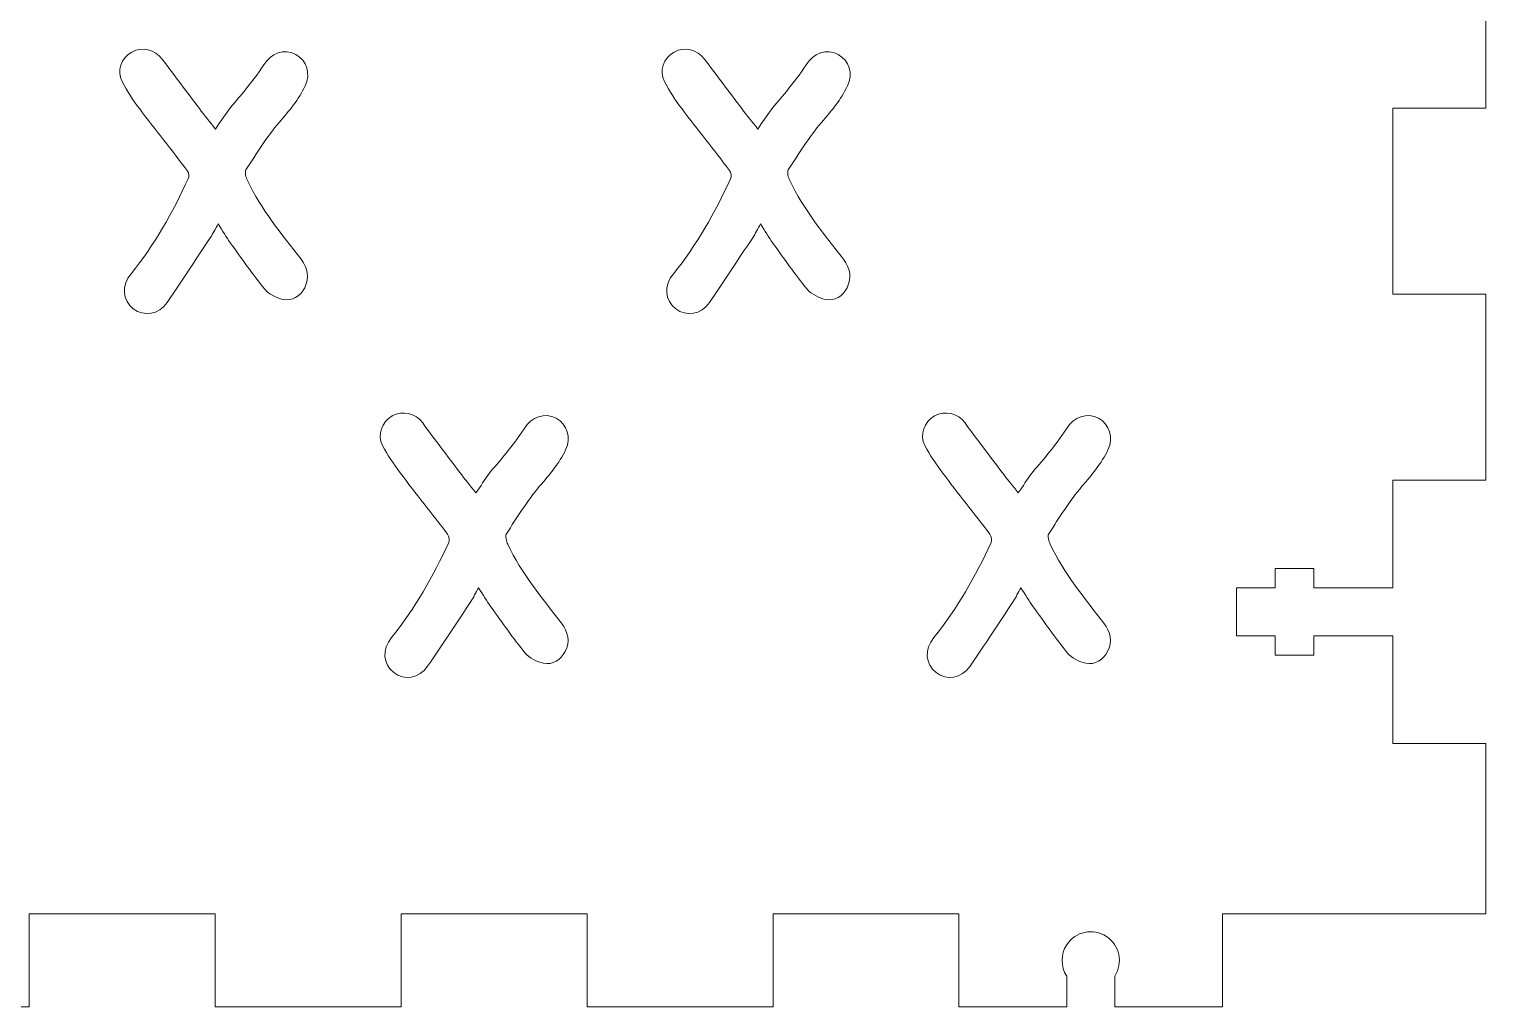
# Model space of a CAD drawing. Header units: inches. Extents: x 5 to 205, y 56 to 256.
# Drawn here: x 111.3 to 205.3, y 56 to 119.1 of the extents above; entities that cross this region are included whole.
import ezdxf

# ---------------------------------------------------------------- set-up
doc = ezdxf.new("R2010")
doc.units = ezdxf.units.IN
doc.header["$MEASUREMENT"] = 0

# ---------------------------------------------------------------- blocks, each defined once
blk = doc.blocks.new('block 284')
at = {"color": 7, "lineweight": 15, "true_color": 0xffffff}
blk.add_open_spline([(136.694, 93.681), (136.23, 94.301), (135.397, 94.509), (134.729, 94.133)], degree=3, dxfattribs=at)
blk = doc.blocks.new('block 285')
at = {"color": 7, "lineweight": 15, "true_color": 0xffffff}
blk.add_open_spline([(134.729, 94.133), (134.056, 93.757), (133.739, 92.916), (134.107, 92.224)], degree=3, dxfattribs=at)
blk = doc.blocks.new('block 286')
at = {"color": 7, "lineweight": 15, "true_color": 0xffffff}
blk.add_open_spline([(134.107, 92.224), (134.424, 91.604), (134.824, 91.019), (135.24, 90.462)], degree=3, dxfattribs=at)
blk = doc.blocks.new('block 287')
at = {"color": 7, "lineweight": 15, "true_color": 0xffffff}
blk.add_open_spline([(135.24, 90.462), (136.242, 89.128), (137.295, 87.824), (138.304, 86.492)], degree=3, dxfattribs=at)
blk = doc.blocks.new('block 288')
at = {"color": 7, "lineweight": 15, "true_color": 0xffffff}
blk.add_open_spline([(138.304, 86.492), (138.4, 86.364), (138.444, 86.103), (138.377, 85.962)], degree=3, dxfattribs=at)
blk = doc.blocks.new('block 289')
at = {"color": 7, "lineweight": 15, "true_color": 0xffffff}
blk.add_open_spline([(138.377, 85.962), (137.363, 83.782), (136.205, 81.696), (134.684, 79.831)], degree=3, dxfattribs=at)
blk = doc.blocks.new('block 290')
at = {"color": 7, "lineweight": 15, "true_color": 0xffffff}
blk.add_open_spline([(134.684, 79.831), (134.052, 79.064), (134.128, 78.105), (134.828, 77.567)], degree=3, dxfattribs=at)
blk = doc.blocks.new('block 291')
at = {"color": 7, "lineweight": 15, "true_color": 0xffffff}
blk.add_open_spline([(134.828, 77.567), (135.524, 77.032), (136.453, 77.176), (137.014, 77.981)], degree=3, dxfattribs=at)
blk = doc.blocks.new('block 292')
at = {"color": 7, "lineweight": 15, "true_color": 0xffffff}
blk.add_open_spline([(137.014, 77.981), (137.964, 79.357), (138.877, 80.761), (139.798, 82.152)], degree=3, dxfattribs=at)
blk = doc.blocks.new('block 293')
at = {"color": 7, "lineweight": 15, "true_color": 0xffffff}
blk.add_open_spline([(139.798, 82.152), (139.978, 82.423), (140.114, 82.715), (140.298, 83.045)], degree=3, dxfattribs=at)
blk = doc.blocks.new('block 294')
at = {"color": 7, "lineweight": 15, "true_color": 0xffffff}
blk.add_open_spline([(140.298, 83.045), (140.594, 82.583), (140.83, 82.18), (141.099, 81.809)], degree=3, dxfattribs=at)
blk = doc.blocks.new('block 295')
at = {"color": 7, "lineweight": 15, "true_color": 0xffffff}
blk.add_open_spline([(141.099, 81.809), (141.822, 80.806), (142.524, 79.782), (143.313, 78.829)], degree=3, dxfattribs=at)
blk = doc.blocks.new('block 296')
at = {"color": 7, "lineweight": 15, "true_color": 0xffffff}
blk.add_open_spline([(143.313, 78.829), (143.584, 78.504), (144.062, 78.261), (144.486, 78.173)], degree=3, dxfattribs=at)
blk = doc.blocks.new('block 297')
at = {"color": 7, "lineweight": 15, "true_color": 0xffffff}
blk.add_open_spline([(144.486, 78.173), (145.091, 78.045), (145.599, 78.373), (145.888, 78.927)], degree=3, dxfattribs=at)
blk = doc.blocks.new('block 298')
at = {"color": 7, "lineweight": 15, "true_color": 0xffffff}
blk.add_open_spline([(145.888, 78.927), (146.22, 79.578), (146.088, 80.185), (145.651, 80.757)], degree=3, dxfattribs=at)
blk = doc.blocks.new('block 299')
at = {"color": 7, "lineweight": 15, "true_color": 0xffffff}
blk.add_open_spline([(145.651, 80.757), (144.405, 82.386), (143.077, 83.964), (142.191, 85.845)], degree=3, dxfattribs=at)
blk = doc.blocks.new('block 300')
at = {"color": 7, "lineweight": 15, "true_color": 0xffffff}
blk.add_open_spline([(142.191, 85.845), (142.095, 86.046), (142.003, 86.379), (142.095, 86.524)], degree=3, dxfattribs=at)
blk = doc.blocks.new('block 301')
at = {"color": 7, "lineweight": 15, "true_color": 0xffffff}
blk.add_open_spline([(142.095, 86.524), (142.78, 87.575), (143.437, 88.652), (144.241, 89.594)], degree=3, dxfattribs=at)
blk = doc.blocks.new('block 302')
at = {"color": 7, "lineweight": 15, "true_color": 0xffffff}
blk.add_open_spline([(144.241, 89.594), (144.883, 90.338), (145.5, 91.062), (145.919, 91.945)], degree=3, dxfattribs=at)
blk = doc.blocks.new('block 303')
at = {"color": 7, "lineweight": 15, "true_color": 0xffffff}
blk.add_open_spline([(145.919, 91.945), (146.291, 92.72), (146.026, 93.595), (145.31, 93.981)], degree=3, dxfattribs=at)
blk = doc.blocks.new('block 304')
at = {"color": 7, "lineweight": 15, "true_color": 0xffffff}
blk.add_open_spline([(145.31, 93.981), (144.558, 94.381), (143.705, 94.062), (143.244, 93.309)], degree=3, dxfattribs=at)
blk = doc.blocks.new('block 305')
at = {"color": 7, "lineweight": 15, "true_color": 0xffffff}
blk.add_open_spline([(143.244, 93.309), (142.872, 92.708), (142.416, 92.156), (141.975, 91.596)], degree=3, dxfattribs=at)
blk = doc.blocks.new('block 306')
at = {"color": 7, "lineweight": 15, "true_color": 0xffffff}
blk.add_open_spline([(141.975, 91.596), (141.659, 91.191), (141.298, 90.818), (140.982, 90.406)], degree=3, dxfattribs=at)
blk = doc.blocks.new('block 307')
at = {"color": 7, "lineweight": 15, "true_color": 0xffffff}
blk.add_open_spline([(140.982, 90.406), (140.694, 90.019), (140.434, 89.609), (140.133, 89.168)], degree=3, dxfattribs=at)
blk = doc.blocks.new('block 308')
at = {"color": 7, "lineweight": 15, "true_color": 0xffffff}
blk.add_open_spline([(140.133, 89.168), (139.752, 89.65), (139.408, 90.059), (139.093, 90.483)], degree=3, dxfattribs=at)
blk = doc.blocks.new('block 309')
at = {"color": 7, "lineweight": 15, "true_color": 0xffffff}
blk.add_open_spline([(139.093, 90.483), (138.288, 91.544), (137.475, 92.611), (136.694, 93.681)], degree=3, dxfattribs=at)
blk = doc.blocks.new('block 388')
at = {"color": 7, "lineweight": 15, "true_color": 0xffffff}
blk.add_open_spline([(171.694, 93.681), (171.23, 94.301), (170.397, 94.509), (169.729, 94.133)], degree=3, dxfattribs=at)
blk = doc.blocks.new('block 389')
at = {"color": 7, "lineweight": 15, "true_color": 0xffffff}
blk.add_open_spline([(169.729, 94.133), (169.056, 93.757), (168.739, 92.916), (169.107, 92.224)], degree=3, dxfattribs=at)
blk = doc.blocks.new('block 390')
at = {"color": 7, "lineweight": 15, "true_color": 0xffffff}
blk.add_open_spline([(169.107, 92.224), (169.424, 91.604), (169.824, 91.019), (170.24, 90.462)], degree=3, dxfattribs=at)
blk = doc.blocks.new('block 391')
at = {"color": 7, "lineweight": 15, "true_color": 0xffffff}
blk.add_open_spline([(170.24, 90.462), (171.242, 89.128), (172.295, 87.824), (173.304, 86.492)], degree=3, dxfattribs=at)
blk = doc.blocks.new('block 392')
at = {"color": 7, "lineweight": 15, "true_color": 0xffffff}
blk.add_open_spline([(173.304, 86.492), (173.4, 86.364), (173.444, 86.103), (173.377, 85.962)], degree=3, dxfattribs=at)
blk = doc.blocks.new('block 393')
at = {"color": 7, "lineweight": 15, "true_color": 0xffffff}
blk.add_open_spline([(173.377, 85.962), (172.363, 83.782), (171.205, 81.696), (169.684, 79.831)], degree=3, dxfattribs=at)
blk = doc.blocks.new('block 394')
at = {"color": 7, "lineweight": 15, "true_color": 0xffffff}
blk.add_open_spline([(169.684, 79.831), (169.052, 79.064), (169.128, 78.105), (169.828, 77.567)], degree=3, dxfattribs=at)
blk = doc.blocks.new('block 395')
at = {"color": 7, "lineweight": 15, "true_color": 0xffffff}
blk.add_open_spline([(169.828, 77.567), (170.524, 77.032), (171.453, 77.176), (172.014, 77.981)], degree=3, dxfattribs=at)
blk = doc.blocks.new('block 396')
at = {"color": 7, "lineweight": 15, "true_color": 0xffffff}
blk.add_open_spline([(172.014, 77.981), (172.964, 79.357), (173.877, 80.761), (174.798, 82.152)], degree=3, dxfattribs=at)
blk = doc.blocks.new('block 397')
at = {"color": 7, "lineweight": 15, "true_color": 0xffffff}
blk.add_open_spline([(174.798, 82.152), (174.978, 82.423), (175.114, 82.715), (175.298, 83.045)], degree=3, dxfattribs=at)
blk = doc.blocks.new('block 398')
at = {"color": 7, "lineweight": 15, "true_color": 0xffffff}
blk.add_open_spline([(175.298, 83.045), (175.594, 82.583), (175.83, 82.18), (176.099, 81.809)], degree=3, dxfattribs=at)
blk = doc.blocks.new('block 399')
at = {"color": 7, "lineweight": 15, "true_color": 0xffffff}
blk.add_open_spline([(176.099, 81.809), (176.822, 80.806), (177.524, 79.782), (178.313, 78.829)], degree=3, dxfattribs=at)
blk = doc.blocks.new('block 400')
at = {"color": 7, "lineweight": 15, "true_color": 0xffffff}
blk.add_open_spline([(178.313, 78.829), (178.584, 78.504), (179.062, 78.261), (179.486, 78.173)], degree=3, dxfattribs=at)
blk = doc.blocks.new('block 401')
at = {"color": 7, "lineweight": 15, "true_color": 0xffffff}
blk.add_open_spline([(179.486, 78.173), (180.091, 78.045), (180.599, 78.373), (180.888, 78.927)], degree=3, dxfattribs=at)
blk = doc.blocks.new('block 402')
at = {"color": 7, "lineweight": 15, "true_color": 0xffffff}
blk.add_open_spline([(180.888, 78.927), (181.22, 79.578), (181.088, 80.185), (180.651, 80.757)], degree=3, dxfattribs=at)
blk = doc.blocks.new('block 403')
at = {"color": 7, "lineweight": 15, "true_color": 0xffffff}
blk.add_open_spline([(180.651, 80.757), (179.405, 82.386), (178.077, 83.964), (177.191, 85.845)], degree=3, dxfattribs=at)
blk = doc.blocks.new('block 404')
at = {"color": 7, "lineweight": 15, "true_color": 0xffffff}
blk.add_open_spline([(177.191, 85.845), (177.095, 86.046), (177.003, 86.379), (177.095, 86.524)], degree=3, dxfattribs=at)
blk = doc.blocks.new('block 405')
at = {"color": 7, "lineweight": 15, "true_color": 0xffffff}
blk.add_open_spline([(177.095, 86.524), (177.78, 87.575), (178.437, 88.652), (179.241, 89.594)], degree=3, dxfattribs=at)
blk = doc.blocks.new('block 406')
at = {"color": 7, "lineweight": 15, "true_color": 0xffffff}
blk.add_open_spline([(179.241, 89.594), (179.883, 90.338), (180.5, 91.062), (180.919, 91.945)], degree=3, dxfattribs=at)
blk = doc.blocks.new('block 407')
at = {"color": 7, "lineweight": 15, "true_color": 0xffffff}
blk.add_open_spline([(180.919, 91.945), (181.291, 92.72), (181.026, 93.595), (180.31, 93.981)], degree=3, dxfattribs=at)
blk = doc.blocks.new('block 408')
at = {"color": 7, "lineweight": 15, "true_color": 0xffffff}
blk.add_open_spline([(180.31, 93.981), (179.558, 94.381), (178.705, 94.062), (178.244, 93.309)], degree=3, dxfattribs=at)
blk = doc.blocks.new('block 409')
at = {"color": 7, "lineweight": 15, "true_color": 0xffffff}
blk.add_open_spline([(178.244, 93.309), (177.872, 92.708), (177.416, 92.156), (176.975, 91.596)], degree=3, dxfattribs=at)
blk = doc.blocks.new('block 410')
at = {"color": 7, "lineweight": 15, "true_color": 0xffffff}
blk.add_open_spline([(176.975, 91.596), (176.659, 91.191), (176.298, 90.818), (175.982, 90.406)], degree=3, dxfattribs=at)
blk = doc.blocks.new('block 411')
at = {"color": 7, "lineweight": 15, "true_color": 0xffffff}
blk.add_open_spline([(175.982, 90.406), (175.694, 90.019), (175.434, 89.609), (175.133, 89.168)], degree=3, dxfattribs=at)
blk = doc.blocks.new('block 412')
at = {"color": 7, "lineweight": 15, "true_color": 0xffffff}
blk.add_open_spline([(175.133, 89.168), (174.752, 89.65), (174.408, 90.059), (174.093, 90.483)], degree=3, dxfattribs=at)
blk = doc.blocks.new('block 413')
at = {"color": 7, "lineweight": 15, "true_color": 0xffffff}
blk.add_open_spline([(174.093, 90.483), (173.288, 91.544), (172.475, 92.611), (171.694, 93.681)], degree=3, dxfattribs=at)
blk = doc.blocks.new('block 723')
at = {"color": 7, "lineweight": 15, "true_color": 0xffffff}
blk.add_open_spline([(119.886, 117.164), (119.422, 117.784), (118.589, 117.992), (117.92, 117.615)], degree=3, dxfattribs=at)
blk = doc.blocks.new('block 724')
at = {"color": 7, "lineweight": 15, "true_color": 0xffffff}
blk.add_open_spline([(117.92, 117.615), (117.248, 117.24), (116.931, 116.399), (117.299, 115.707)], degree=3, dxfattribs=at)
blk = doc.blocks.new('block 725')
at = {"color": 7, "lineweight": 15, "true_color": 0xffffff}
blk.add_open_spline([(117.299, 115.707), (117.616, 115.087), (118.016, 114.501), (118.432, 113.945)], degree=3, dxfattribs=at)
blk = doc.blocks.new('block 726')
at = {"color": 7, "lineweight": 15, "true_color": 0xffffff}
blk.add_open_spline([(118.432, 113.945), (119.434, 112.611), (120.487, 111.307), (121.496, 109.975)], degree=3, dxfattribs=at)
blk = doc.blocks.new('block 727')
at = {"color": 7, "lineweight": 15, "true_color": 0xffffff}
blk.add_open_spline([(121.496, 109.975), (121.592, 109.846), (121.636, 109.585), (121.568, 109.445)], degree=3, dxfattribs=at)
blk = doc.blocks.new('block 728')
at = {"color": 7, "lineweight": 15, "true_color": 0xffffff}
blk.add_open_spline([(121.568, 109.445), (120.555, 107.264), (119.397, 105.179), (117.876, 103.314)], degree=3, dxfattribs=at)
blk = doc.blocks.new('block 729')
at = {"color": 7, "lineweight": 15, "true_color": 0xffffff}
blk.add_open_spline([(117.876, 103.314), (117.244, 102.547), (117.32, 101.588), (118.02, 101.05)], degree=3, dxfattribs=at)
blk = doc.blocks.new('block 730')
at = {"color": 7, "lineweight": 15, "true_color": 0xffffff}
blk.add_open_spline([(118.02, 101.05), (118.716, 100.515), (119.645, 100.659), (120.206, 101.463)], degree=3, dxfattribs=at)
blk = doc.blocks.new('block 731')
at = {"color": 7, "lineweight": 15, "true_color": 0xffffff}
blk.add_open_spline([(120.206, 101.463), (121.156, 102.839), (122.069, 104.244), (122.99, 105.635)], degree=3, dxfattribs=at)
blk = doc.blocks.new('block 732')
at = {"color": 7, "lineweight": 15, "true_color": 0xffffff}
blk.add_open_spline([(122.99, 105.635), (123.17, 105.906), (123.306, 106.198), (123.49, 106.528)], degree=3, dxfattribs=at)
blk = doc.blocks.new('block 733')
at = {"color": 7, "lineweight": 15, "true_color": 0xffffff}
blk.add_open_spline([(123.49, 106.528), (123.786, 106.066), (124.022, 105.663), (124.291, 105.291)], degree=3, dxfattribs=at)
blk = doc.blocks.new('block 734')
at = {"color": 7, "lineweight": 15, "true_color": 0xffffff}
blk.add_open_spline([(124.291, 105.291), (125.014, 104.289), (125.716, 103.264), (126.505, 102.312)], degree=3, dxfattribs=at)
blk = doc.blocks.new('block 735')
at = {"color": 7, "lineweight": 15, "true_color": 0xffffff}
blk.add_open_spline([(126.505, 102.312), (126.776, 101.986), (127.254, 101.744), (127.678, 101.655)], degree=3, dxfattribs=at)
blk = doc.blocks.new('block 736')
at = {"color": 7, "lineweight": 15, "true_color": 0xffffff}
blk.add_open_spline([(127.678, 101.655), (128.283, 101.527), (128.791, 101.856), (129.079, 102.41)], degree=3, dxfattribs=at)
blk = doc.blocks.new('block 737')
at = {"color": 7, "lineweight": 15, "true_color": 0xffffff}
blk.add_open_spline([(129.079, 102.41), (129.412, 103.061), (129.28, 103.668), (128.843, 104.24)], degree=3, dxfattribs=at)
blk = doc.blocks.new('block 738')
at = {"color": 7, "lineweight": 15, "true_color": 0xffffff}
blk.add_open_spline([(128.843, 104.24), (127.597, 105.869), (126.269, 107.446), (125.383, 109.328)], degree=3, dxfattribs=at)
blk = doc.blocks.new('block 739')
at = {"color": 7, "lineweight": 15, "true_color": 0xffffff}
blk.add_open_spline([(125.383, 109.328), (125.287, 109.528), (125.195, 109.862), (125.287, 110.007)], degree=3, dxfattribs=at)
blk = doc.blocks.new('block 740')
at = {"color": 7, "lineweight": 15, "true_color": 0xffffff}
blk.add_open_spline([(125.287, 110.007), (125.972, 111.058), (126.629, 112.135), (127.433, 113.076)], degree=3, dxfattribs=at)
blk = doc.blocks.new('block 741')
at = {"color": 7, "lineweight": 15, "true_color": 0xffffff}
blk.add_open_spline([(127.433, 113.076), (128.075, 113.821), (128.692, 114.545), (129.111, 115.428)], degree=3, dxfattribs=at)
blk = doc.blocks.new('block 742')
at = {"color": 7, "lineweight": 15, "true_color": 0xffffff}
blk.add_open_spline([(129.111, 115.428), (129.483, 116.202), (129.218, 117.077), (128.502, 117.464)], degree=3, dxfattribs=at)
blk = doc.blocks.new('block 743')
at = {"color": 7, "lineweight": 15, "true_color": 0xffffff}
blk.add_open_spline([(128.502, 117.464), (127.75, 117.864), (126.897, 117.544), (126.436, 116.792)], degree=3, dxfattribs=at)
blk = doc.blocks.new('block 744')
at = {"color": 7, "lineweight": 15, "true_color": 0xffffff}
blk.add_open_spline([(126.436, 116.792), (126.064, 116.19), (125.608, 115.639), (125.167, 115.079)], degree=3, dxfattribs=at)
blk = doc.blocks.new('block 745')
at = {"color": 7, "lineweight": 15, "true_color": 0xffffff}
blk.add_open_spline([(125.167, 115.079), (124.851, 114.673), (124.49, 114.3), (124.174, 113.889)], degree=3, dxfattribs=at)
blk = doc.blocks.new('block 746')
at = {"color": 7, "lineweight": 15, "true_color": 0xffffff}
blk.add_open_spline([(124.174, 113.889), (123.886, 113.502), (123.626, 113.092), (123.325, 112.651)], degree=3, dxfattribs=at)
blk = doc.blocks.new('block 747')
at = {"color": 7, "lineweight": 15, "true_color": 0xffffff}
blk.add_open_spline([(123.325, 112.651), (122.944, 113.132), (122.6, 113.542), (122.285, 113.965)], degree=3, dxfattribs=at)
blk = doc.blocks.new('block 748')
at = {"color": 7, "lineweight": 15, "true_color": 0xffffff}
blk.add_open_spline([(122.285, 113.965), (121.48, 115.027), (120.667, 116.094), (119.886, 117.164)], degree=3, dxfattribs=at)
blk = doc.blocks.new('block 801')
at = {"color": 7, "lineweight": 15, "true_color": 0xffffff}
blk.add_open_spline([(154.886, 117.164), (154.422, 117.784), (153.589, 117.992), (152.92, 117.615)], degree=3, dxfattribs=at)
blk = doc.blocks.new('block 802')
at = {"color": 7, "lineweight": 15, "true_color": 0xffffff}
blk.add_open_spline([(152.92, 117.615), (152.248, 117.24), (151.931, 116.399), (152.299, 115.707)], degree=3, dxfattribs=at)
blk = doc.blocks.new('block 803')
at = {"color": 7, "lineweight": 15, "true_color": 0xffffff}
blk.add_open_spline([(152.299, 115.707), (152.616, 115.087), (153.016, 114.501), (153.432, 113.945)], degree=3, dxfattribs=at)
blk = doc.blocks.new('block 804')
at = {"color": 7, "lineweight": 15, "true_color": 0xffffff}
blk.add_open_spline([(153.432, 113.945), (154.434, 112.611), (155.487, 111.307), (156.496, 109.975)], degree=3, dxfattribs=at)
blk = doc.blocks.new('block 805')
at = {"color": 7, "lineweight": 15, "true_color": 0xffffff}
blk.add_open_spline([(156.496, 109.975), (156.592, 109.846), (156.636, 109.585), (156.568, 109.445)], degree=3, dxfattribs=at)
blk = doc.blocks.new('block 806')
at = {"color": 7, "lineweight": 15, "true_color": 0xffffff}
blk.add_open_spline([(156.568, 109.445), (155.555, 107.264), (154.397, 105.179), (152.876, 103.314)], degree=3, dxfattribs=at)
blk = doc.blocks.new('block 807')
at = {"color": 7, "lineweight": 15, "true_color": 0xffffff}
blk.add_open_spline([(152.876, 103.314), (152.244, 102.547), (152.32, 101.588), (153.02, 101.05)], degree=3, dxfattribs=at)
blk = doc.blocks.new('block 808')
at = {"color": 7, "lineweight": 15, "true_color": 0xffffff}
blk.add_open_spline([(153.02, 101.05), (153.716, 100.515), (154.645, 100.659), (155.206, 101.463)], degree=3, dxfattribs=at)
blk = doc.blocks.new('block 809')
at = {"color": 7, "lineweight": 15, "true_color": 0xffffff}
blk.add_open_spline([(155.206, 101.463), (156.156, 102.839), (157.069, 104.244), (157.99, 105.635)], degree=3, dxfattribs=at)
blk = doc.blocks.new('block 810')
at = {"color": 7, "lineweight": 15, "true_color": 0xffffff}
blk.add_open_spline([(157.99, 105.635), (158.17, 105.906), (158.306, 106.198), (158.49, 106.528)], degree=3, dxfattribs=at)
blk = doc.blocks.new('block 811')
at = {"color": 7, "lineweight": 15, "true_color": 0xffffff}
blk.add_open_spline([(158.49, 106.528), (158.786, 106.066), (159.022, 105.663), (159.291, 105.291)], degree=3, dxfattribs=at)
blk = doc.blocks.new('block 812')
at = {"color": 7, "lineweight": 15, "true_color": 0xffffff}
blk.add_open_spline([(159.291, 105.291), (160.014, 104.289), (160.716, 103.264), (161.505, 102.312)], degree=3, dxfattribs=at)
blk = doc.blocks.new('block 813')
at = {"color": 7, "lineweight": 15, "true_color": 0xffffff}
blk.add_open_spline([(161.505, 102.312), (161.776, 101.986), (162.254, 101.744), (162.678, 101.655)], degree=3, dxfattribs=at)
blk = doc.blocks.new('block 814')
at = {"color": 7, "lineweight": 15, "true_color": 0xffffff}
blk.add_open_spline([(162.678, 101.655), (163.283, 101.527), (163.791, 101.856), (164.079, 102.41)], degree=3, dxfattribs=at)
blk = doc.blocks.new('block 815')
at = {"color": 7, "lineweight": 15, "true_color": 0xffffff}
blk.add_open_spline([(164.079, 102.41), (164.412, 103.061), (164.28, 103.668), (163.843, 104.24)], degree=3, dxfattribs=at)
blk = doc.blocks.new('block 816')
at = {"color": 7, "lineweight": 15, "true_color": 0xffffff}
blk.add_open_spline([(163.843, 104.24), (162.597, 105.869), (161.269, 107.446), (160.383, 109.328)], degree=3, dxfattribs=at)
blk = doc.blocks.new('block 817')
at = {"color": 7, "lineweight": 15, "true_color": 0xffffff}
blk.add_open_spline([(160.383, 109.328), (160.287, 109.528), (160.195, 109.862), (160.287, 110.007)], degree=3, dxfattribs=at)
blk = doc.blocks.new('block 818')
at = {"color": 7, "lineweight": 15, "true_color": 0xffffff}
blk.add_open_spline([(160.287, 110.007), (160.972, 111.058), (161.629, 112.135), (162.433, 113.076)], degree=3, dxfattribs=at)
blk = doc.blocks.new('block 819')
at = {"color": 7, "lineweight": 15, "true_color": 0xffffff}
blk.add_open_spline([(162.433, 113.076), (163.075, 113.821), (163.692, 114.545), (164.111, 115.428)], degree=3, dxfattribs=at)
blk = doc.blocks.new('block 820')
at = {"color": 7, "lineweight": 15, "true_color": 0xffffff}
blk.add_open_spline([(164.111, 115.428), (164.483, 116.202), (164.218, 117.077), (163.502, 117.464)], degree=3, dxfattribs=at)
blk = doc.blocks.new('block 821')
at = {"color": 7, "lineweight": 15, "true_color": 0xffffff}
blk.add_open_spline([(163.502, 117.464), (162.75, 117.864), (161.897, 117.544), (161.436, 116.792)], degree=3, dxfattribs=at)
blk = doc.blocks.new('block 822')
at = {"color": 7, "lineweight": 15, "true_color": 0xffffff}
blk.add_open_spline([(161.436, 116.792), (161.064, 116.19), (160.608, 115.639), (160.167, 115.079)], degree=3, dxfattribs=at)
blk = doc.blocks.new('block 823')
at = {"color": 7, "lineweight": 15, "true_color": 0xffffff}
blk.add_open_spline([(160.167, 115.079), (159.851, 114.673), (159.49, 114.3), (159.174, 113.889)], degree=3, dxfattribs=at)
blk = doc.blocks.new('block 824')
at = {"color": 7, "lineweight": 15, "true_color": 0xffffff}
blk.add_open_spline([(159.174, 113.889), (158.886, 113.502), (158.626, 113.092), (158.325, 112.651)], degree=3, dxfattribs=at)
blk = doc.blocks.new('block 825')
at = {"color": 7, "lineweight": 15, "true_color": 0xffffff}
blk.add_open_spline([(158.325, 112.651), (157.944, 113.132), (157.6, 113.542), (157.285, 113.965)], degree=3, dxfattribs=at)
blk = doc.blocks.new('block 826')
at = {"color": 7, "lineweight": 15, "true_color": 0xffffff}
blk.add_open_spline([(157.285, 113.965), (156.48, 115.027), (155.667, 116.094), (154.886, 117.164)], degree=3, dxfattribs=at)
blk = doc.blocks.new('block 894')
at = {"color": 7, "lineweight": 15, "true_color": 0xffffff}
blk.add_lwpolyline([(205.304, 113.992), (205.304, 125.992)], dxfattribs=at)
blk = doc.blocks.new('block 895')
at = {"color": 7, "lineweight": 15, "true_color": 0xffffff}
blk.add_lwpolyline([(199.304, 113.992), (205.304, 113.992)], dxfattribs=at)
blk = doc.blocks.new('block 896')
at = {"color": 7, "lineweight": 15, "true_color": 0xffffff}
blk.add_lwpolyline([(199.304, 101.992), (199.304, 113.992)], dxfattribs=at)
blk = doc.blocks.new('block 897')
at = {"color": 7, "lineweight": 15, "true_color": 0xffffff}
blk.add_lwpolyline([(205.304, 101.992), (199.304, 101.992)], dxfattribs=at)
blk = doc.blocks.new('block 898')
at = {"color": 7, "lineweight": 15, "true_color": 0xffffff}
blk.add_lwpolyline([(205.304, 89.992), (205.304, 101.992)], dxfattribs=at)
blk = doc.blocks.new('block 899')
at = {"color": 7, "lineweight": 15, "true_color": 0xffffff}
blk.add_lwpolyline([(199.304, 89.992), (205.304, 89.992)], dxfattribs=at)
blk = doc.blocks.new('block 900')
at = {"color": 7, "lineweight": 15, "true_color": 0xffffff}
blk.add_lwpolyline([(199.304, 83.042), (199.304, 89.992)], dxfattribs=at)
blk = doc.blocks.new('block 901')
at = {"color": 7, "lineweight": 15, "true_color": 0xffffff}
blk.add_lwpolyline([(194.204, 83.042), (199.304, 83.042)], dxfattribs=at)
blk = doc.blocks.new('block 902')
at = {"color": 7, "lineweight": 15, "true_color": 0xffffff}
blk.add_lwpolyline([(194.204, 84.292), (194.204, 83.042)], dxfattribs=at)
blk = doc.blocks.new('block 903')
at = {"color": 7, "lineweight": 15, "true_color": 0xffffff}
blk.add_lwpolyline([(191.704, 84.292), (194.204, 84.292)], dxfattribs=at)
blk = doc.blocks.new('block 904')
at = {"color": 7, "lineweight": 15, "true_color": 0xffffff}
blk.add_lwpolyline([(191.704, 83.042), (191.704, 84.292)], dxfattribs=at)
blk = doc.blocks.new('block 905')
at = {"color": 7, "lineweight": 15, "true_color": 0xffffff}
blk.add_lwpolyline([(189.204, 83.042), (191.704, 83.042)], dxfattribs=at)
blk = doc.blocks.new('block 906')
at = {"color": 7, "lineweight": 15, "true_color": 0xffffff}
blk.add_lwpolyline([(189.204, 79.942), (189.204, 83.042)], dxfattribs=at)
blk = doc.blocks.new('block 907')
at = {"color": 7, "lineweight": 15, "true_color": 0xffffff}
blk.add_lwpolyline([(191.704, 79.942), (189.204, 79.942)], dxfattribs=at)
blk = doc.blocks.new('block 908')
at = {"color": 7, "lineweight": 15, "true_color": 0xffffff}
blk.add_lwpolyline([(191.704, 78.692), (191.704, 79.942)], dxfattribs=at)
blk = doc.blocks.new('block 909')
at = {"color": 7, "lineweight": 15, "true_color": 0xffffff}
blk.add_lwpolyline([(194.204, 78.692), (191.704, 78.692)], dxfattribs=at)
blk = doc.blocks.new('block 910')
at = {"color": 7, "lineweight": 15, "true_color": 0xffffff}
blk.add_lwpolyline([(194.204, 79.942), (194.204, 78.692)], dxfattribs=at)
blk = doc.blocks.new('block 911')
at = {"color": 7, "lineweight": 15, "true_color": 0xffffff}
blk.add_lwpolyline([(199.304, 79.942), (194.204, 79.942)], dxfattribs=at)
blk = doc.blocks.new('block 912')
at = {"color": 7, "lineweight": 15, "true_color": 0xffffff}
blk.add_lwpolyline([(199.304, 72.992), (199.304, 79.942)], dxfattribs=at)
blk = doc.blocks.new('block 913')
at = {"color": 7, "lineweight": 15, "true_color": 0xffffff}
blk.add_lwpolyline([(205.304, 72.992), (199.304, 72.992)], dxfattribs=at)
blk = doc.blocks.new('block 914')
at = {"color": 7, "lineweight": 15, "true_color": 0xffffff}
blk.add_lwpolyline([(205.304, 61.992), (205.304, 72.992)], dxfattribs=at)
blk = doc.blocks.new('block 915')
at = {"color": 7, "lineweight": 15, "true_color": 0xffffff}
blk.add_lwpolyline([(188.304, 61.992), (205.304, 61.992)], dxfattribs=at)
blk = doc.blocks.new('block 916')
at = {"color": 7, "lineweight": 15, "true_color": 0xffffff}
blk.add_lwpolyline([(188.304, 55.992), (188.304, 61.992)], dxfattribs=at)
blk = doc.blocks.new('block 917')
at = {"color": 7, "lineweight": 15, "true_color": 0xffffff}
blk.add_lwpolyline([(181.354, 55.992), (188.304, 55.992)], dxfattribs=at)
blk = doc.blocks.new('block 918')
at = {"color": 7, "lineweight": 15, "true_color": 0xffffff}
blk.add_lwpolyline([(181.354, 57.982), (181.354, 55.992)], dxfattribs=at)
blk = doc.blocks.new('block 919')
at = {"color": 7, "lineweight": 15, "true_color": 0xffffff}
blk.add_lwpolyline([(178.254, 55.992), (178.254, 57.982)], dxfattribs=at)
blk = doc.blocks.new('block 920')
at = {"color": 7, "lineweight": 15, "true_color": 0xffffff}
blk.add_lwpolyline([(171.304, 55.992), (178.254, 55.992)], dxfattribs=at)
blk = doc.blocks.new('block 921')
at = {"color": 7, "lineweight": 15, "true_color": 0xffffff}
blk.add_lwpolyline([(171.304, 61.992), (171.304, 55.992)], dxfattribs=at)
blk = doc.blocks.new('block 922')
at = {"color": 7, "lineweight": 15, "true_color": 0xffffff}
blk.add_lwpolyline([(159.304, 61.992), (171.304, 61.992)], dxfattribs=at)
blk = doc.blocks.new('block 923')
at = {"color": 7, "lineweight": 15, "true_color": 0xffffff}
blk.add_lwpolyline([(159.304, 55.992), (159.304, 61.992)], dxfattribs=at)
blk = doc.blocks.new('block 924')
at = {"color": 7, "lineweight": 15, "true_color": 0xffffff}
blk.add_lwpolyline([(147.304, 55.992), (159.304, 55.992)], dxfattribs=at)
blk = doc.blocks.new('block 925')
at = {"color": 7, "lineweight": 15, "true_color": 0xffffff}
blk.add_lwpolyline([(147.304, 61.992), (147.304, 55.992)], dxfattribs=at)
blk = doc.blocks.new('block 926')
at = {"color": 7, "lineweight": 15, "true_color": 0xffffff}
blk.add_lwpolyline([(135.304, 61.992), (147.304, 61.992)], dxfattribs=at)
blk = doc.blocks.new('block 927')
at = {"color": 7, "lineweight": 15, "true_color": 0xffffff}
blk.add_lwpolyline([(135.304, 55.992), (135.304, 61.992)], dxfattribs=at)
blk = doc.blocks.new('block 928')
at = {"color": 7, "lineweight": 15, "true_color": 0xffffff}
blk.add_lwpolyline([(123.304, 55.992), (135.304, 55.992)], dxfattribs=at)
blk = doc.blocks.new('block 929')
at = {"color": 7, "lineweight": 15, "true_color": 0xffffff}
blk.add_lwpolyline([(123.304, 61.992), (123.304, 55.992)], dxfattribs=at)
blk = doc.blocks.new('block 930')
at = {"color": 7, "lineweight": 15, "true_color": 0xffffff}
blk.add_lwpolyline([(111.304, 61.992), (123.304, 61.992)], dxfattribs=at)
blk = doc.blocks.new('block 931')
at = {"color": 7, "lineweight": 15, "true_color": 0xffffff}
blk.add_lwpolyline([(111.304, 55.992), (111.304, 61.992)], dxfattribs=at)
blk = doc.blocks.new('block 932')
at = {"color": 7, "lineweight": 15, "true_color": 0xffffff}
blk.add_lwpolyline([(99.304, 55.992), (111.304, 55.992)], dxfattribs=at)
blk = doc.blocks.new('block 1007')
at = {"color": 7, "lineweight": 15, "true_color": 0xffffff}
blk.add_open_spline([(181.354, 57.982), (181.912, 58.838), (181.67, 59.984), (180.814, 60.542), (179.958, 61.1), (178.812, 60.858), (178.254, 60.002), (177.854, 59.388), (177.854, 58.596), (178.254, 57.982)], degree=3, knots=[0, 0, 0, 0, 1, 1, 1, 2, 2, 2, 3, 3, 3, 3], dxfattribs=at)

msp = doc.modelspace()

# ---------------------------------------------------------------- block references
for name in ['block 894', 'block 724', 'block 723', 'block 743', 'block 802', 'block 801', 'block 821', 'block 748', 'block 744', 'block 742', 'block 826', 'block 822', 'block 820', 'block 725', 'block 803', 'block 745', 'block 741', 'block 823', 'block 819', 'block 726', 'block 747', 'block 746', 'block 804', 'block 825', 'block 824', 'block 895', 'block 896', 'block 740', 'block 818', 'block 739', 'block 817', 'block 728', 'block 727', 'block 738', 'block 806', 'block 805', 'block 816', 'block 732', 'block 733', 'block 810', 'block 811', 'block 731', 'block 734', 'block 809', 'block 812', 'block 737', 'block 815', 'block 729', 'block 807', 'block 735', 'block 736', 'block 813', 'block 814', 'block 897', 'block 898', 'block 730', 'block 808', 'block 285', 'block 284', 'block 304', 'block 389', 'block 388', 'block 408', 'block 309', 'block 305', 'block 303', 'block 413', 'block 409', 'block 407', 'block 286', 'block 390', 'block 306', 'block 302', 'block 410', 'block 406', 'block 287', 'block 308', 'block 307', 'block 391', 'block 412', 'block 411', 'block 301', 'block 405', 'block 899', 'block 900', 'block 288', 'block 300', 'block 392', 'block 404', 'block 289', 'block 299', 'block 393', 'block 403', 'block 903', 'block 904', 'block 902', 'block 293', 'block 294', 'block 397', 'block 398', 'block 905', 'block 906', 'block 901', 'block 292', 'block 295', 'block 396', 'block 399', 'block 298', 'block 402', 'block 907', 'block 908', 'block 910', 'block 911', 'block 912', 'block 290', 'block 394', 'block 296', 'block 297', 'block 400', 'block 401', 'block 909', 'block 291', 'block 395', 'block 913', 'block 914', 'block 930', 'block 931', 'block 929', 'block 926', 'block 927', 'block 925', 'block 922', 'block 923', 'block 921', 'block 915', 'block 916', 'block 1007', 'block 919', 'block 918', 'block 932', 'block 928', 'block 924', 'block 920', 'block 917']:
    msp.add_blockref(name, (0, 0))

doc.saveas('drawing.dxf')
